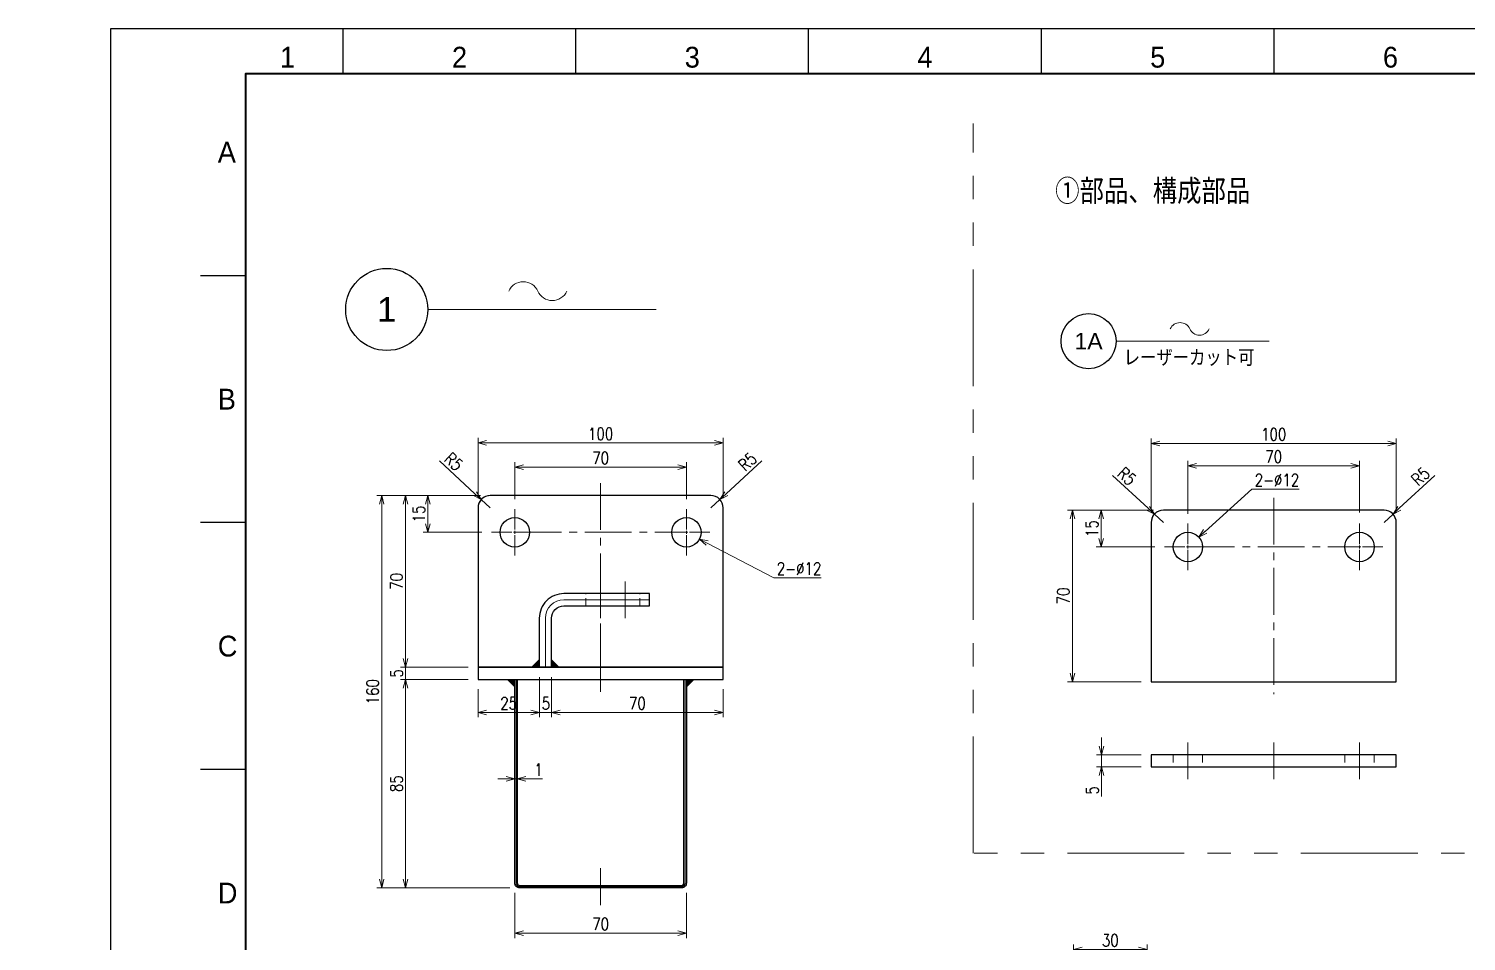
# Model space of a CAD drawing. Header units: millimetres. Extents: x 0 to 3072, y 0 to 1489.
# Drawn here: x 0 to 586, y 466 to 838 of the extents above; entities that cross this region are included whole.
import ezdxf
from ezdxf import colors
from ezdxf.entities.mleader import LeaderData, LeaderLine
from ezdxf.enums import TextEntityAlignment as Align
from ezdxf.math import Vec2, Vec3

# ---------------------------------------------------------------- set-up
doc = ezdxf.new("R2010")
doc.units = ezdxf.units.MM
for name, pattern in [('CENTER2', [28.575, 19.05, -3.175, 3.175, -3.175]), ('HIDDEN2', [4.7625, 3.175, -1.5875]), ('PHANTOM2', [31.75, 15.875, -3.175, 3.175, -3.175, 3.175, -3.175])]:
    doc.linetypes.add(name, pattern=pattern)
for name, color, linetype, lineweight in [('01_外形線', 7, 'Continuous', 25), ('03_かくれ線', 6, 'HIDDEN2', 13), ('04_中心線', 1, 'CENTER2', 9), ('05_仮想線', 2, 'PHANTOM2', 13), ('06_文字', 7, 'Continuous', 13), ('07_寸法線', 3, 'Continuous', 9), ('08_ハッチング', 5, 'Continuous', 13), ('99_図枠', 7, 'Continuous', 40)]:
    doc.layers.add(name, color=color, linetype=linetype, lineweight=lineweight)
doc.layers.add('10_補助線', color=8, linetype='Continuous', lineweight=13, plot=False)
doc.styles.add('KSS_TXT', font='txt.shx', dxfattribs={"bigfont": 'extfont2.shx'})
doc.styles.get("Standard").update_dxf_attribs({"font": 'arial.ttf'})
doc.styles.add('寸法用', font='simplex.shx', dxfattribs={"width": 0.8, "bigfont": '@extfont2.shx'})
doc.styles.add('表題用', font='MS PGothic.ttf')
doc.dimstyles.new('機械製図用', dxfattribs={"dimtxt": 3.5, "dimasz": 3.5, "dimexe": 2, "dimexo": 0, "dimgap": 1.2, "dimtad": 1, "dimdsep": 46, "dimtxsty": '寸法用', "dimblk": 'OPEN30', "dimcen": 0, "dimclrd": 256, "dimclre": 256, "dimclrt": 7, "dimazin": 2, "dimtm": 1e-09, "dimtfac": 0.75, "dimtmove": 0, "dimatfit": 3, "dimldrblk": 'OPEN30', "dimfxl": 1, "dimlwd": -1, "dimlwe": -1, "dimarcsym": 0})
doc.dimstyles.new('機械製図用$3', dxfattribs={"dimtxt": 3.5, "dimasz": 3.5, "dimexe": 2, "dimexo": 0, "dimgap": 1.2, "dimtad": 1, "dimtih": 1, "dimtoh": 1, "dimdsep": 46, "dimtxsty": '寸法用', "dimblk": 'OPEN30', "dimcen": 0, "dimsd1": 1, "dimclrd": 256, "dimclre": 256, "dimclrt": 7, "dimazin": 2, "dimtm": 1e-09, "dimtfac": 0.75, "dimtofl": 0, "dimtmove": 0, "dimatfit": 3, "dimldrblk": 'OPEN30', "dimfxl": 1, "dimlwd": -1, "dimlwe": -1, "dimarcsym": 0})

# ---------------------------------------------------------------- blocks, each defined once
blk = doc.blocks.new('_Open30')
at = {"color": 0, "linetype": 'ByBlock', "lineweight": -2}
for p, q in [((-1, 0.27), (0, 0)), ((0, 0), (-1, -0.27)), ((0, 0), (-1, 0))]:
    blk.add_line(p, q, dxfattribs=at)
blk = doc.blocks.new('*D77')
at = {"layer": '07_寸法線', "transparency": 16777216}
for p, q in [((426.21, 440.9), (426.21, 464.56)), ((456.21, 445.9), (456.21, 464.56)), ((429.71, 462.56), (452.71, 462.56))]:
    blk.add_line(p, q, dxfattribs=at)
at = {"layer": 'Defpoints', "color": 0, "transparency": 16777216}
for p in [(456.21, 462.56), (456.21, 441.9), (426.21, 436.9)]:
    blk.add_point(p, dxfattribs=at)
at = {"layer": '07_寸法線', "transparency": 16777216, "xscale": 3.5, "yscale": 3.5, "zscale": 3.5, "rotation": 180}
blk.add_blockref('_Open30', (426.21, 462.56), dxfattribs=at)
at = {"layer": '07_寸法線', "transparency": 16777216, "xscale": 3.5, "yscale": 3.5, "zscale": 3.5}
blk.add_blockref('_Open30', (456.21, 462.56), dxfattribs=at)
at = {"layer": '07_寸法線', "color": 7, "transparency": 16777216, "insert": (441.21, 466.26), "char_height": 5, "attachment_point": 5, "style": '寸法用'}
blk.add_mtext('30', dxfattribs=at)
blk = doc.blocks.new('*U74')
at = {"layer": '04_中心線', "color": 0, "linetype": 'CENTER2', "transparency": 16777216}
for p, q in [((0, 1.2), (0, 9.5)), ((-9.5, 0), (-1.2, 0)), ((1.2, 0), (9.5, 0)), ((0, -9.5), (0, -1.2))]:
    blk.add_line(p, q, dxfattribs=at)
at = {"layer": '04_中心線', "color": 0, "linetype": 'Continuous', "transparency": 16777216}
for p, q in [((-0.6, 0), (0.6, 0)), ((0, -0.6), (0, 0.6))]:
    blk.add_line(p, q, dxfattribs=at)
blk = doc.blocks.new('*U75')
at = {"layer": '04_中心線', "color": 0, "linetype": 'CENTER2', "transparency": 16777216}
for p, q in [((0, 1.2), (0, 9.5)), ((-9.5, 0), (-1.2, 0)), ((1.2, 0), (9.5, 0)), ((0, -9.5), (0, -1.2))]:
    blk.add_line(p, q, dxfattribs=at)
at = {"layer": '04_中心線', "color": 0, "linetype": 'Continuous', "transparency": 16777216}
for p, q in [((-0.6, 0), (0.6, 0)), ((0, -0.6), (0, 0.6))]:
    blk.add_line(p, q, dxfattribs=at)
blk = doc.blocks.new('*D88')
at = {"layer": '07_寸法線', "transparency": 16777216}
for p, q in [((184.29, 647.64), (141.97, 647.64)), ((143.97, 644.14), (143.97, 491.14)), ((196.29, 487.64), (141.97, 487.64))]:
    blk.add_line(p, q, dxfattribs=at)
at = {"layer": 'Defpoints', "color": 0, "transparency": 16777216}
for p in [(188.29, 647.64), (143.97, 487.64), (200.29, 487.64)]:
    blk.add_point(p, dxfattribs=at)
at = {"layer": '07_寸法線', "transparency": 16777216, "xscale": 3.5, "yscale": 3.5, "zscale": 3.5}
for p, rotation in [((143.97, 647.64), 90), ((143.97, 487.64), 270)]:
    blk.add_blockref('_Open30', p, dxfattribs=dict(at, rotation=rotation))
at = {"layer": '07_寸法線', "color": 7, "transparency": 16777216, "insert": (140.27, 567.64), "char_height": 5, "attachment_point": 5, "rotation": 90, "style": '寸法用'}
blk.add_mtext('160', dxfattribs=at)
blk = doc.blocks.new('*D89')
at = {"layer": '07_寸法線', "transparency": 16777216}
for p, q in [((179.29, 572.64), (151.71, 572.64)), ((153.71, 569.14), (153.71, 491.14)), ((196.29, 487.64), (151.71, 487.64))]:
    blk.add_line(p, q, dxfattribs=at)
at = {"layer": 'Defpoints', "color": 0, "transparency": 16777216}
for p in [(183.29, 572.64), (153.71, 487.64), (200.29, 487.64)]:
    blk.add_point(p, dxfattribs=at)
at = {"layer": '07_寸法線', "transparency": 16777216, "xscale": 3.5, "yscale": 3.5, "zscale": 3.5}
for p, rotation in [((153.71, 572.64), 90), ((153.71, 487.64), 270)]:
    blk.add_blockref('_Open30', p, dxfattribs=dict(at, rotation=rotation))
at = {"layer": '07_寸法線', "color": 7, "transparency": 16777216, "insert": (150.01, 530.14), "char_height": 5, "attachment_point": 5, "rotation": 90, "style": '寸法用'}
blk.add_mtext('85', dxfattribs=at)
blk = doc.blocks.new('*D90')
at = {"layer": '07_寸法線', "transparency": 16777216}
for p, q in [((153.71, 581.14), (153.71, 584.64)), ((179.29, 577.64), (151.71, 577.64)), ((153.71, 577.64), (153.71, 572.64)), ((179.29, 572.64), (151.71, 572.64)), ((153.71, 569.14), (153.71, 565.64))]:
    blk.add_line(p, q, dxfattribs=at)
at = {"layer": 'Defpoints', "color": 0, "transparency": 16777216}
for p in [(183.29, 577.64), (153.71, 572.64), (183.29, 572.64)]:
    blk.add_point(p, dxfattribs=at)
at = {"layer": '07_寸法線', "transparency": 16777216, "xscale": 3.5, "yscale": 3.5, "zscale": 3.5}
for p, rotation in [((153.71, 577.64), 270), ((153.71, 572.64), 90)]:
    blk.add_blockref('_Open30', p, dxfattribs=dict(at, rotation=rotation))
at = {"layer": '07_寸法線', "color": 7, "transparency": 16777216, "insert": (150.01, 575.14), "char_height": 5, "attachment_point": 5, "rotation": 90, "style": '寸法用'}
blk.add_mtext('5', dxfattribs=at)
blk = doc.blocks.new('*D91')
at = {"layer": '07_寸法線', "transparency": 16777216}
for p, q in [((184.29, 647.64), (151.71, 647.64)), ((153.71, 644.14), (153.71, 581.14)), ((179.29, 577.64), (151.71, 577.64))]:
    blk.add_line(p, q, dxfattribs=at)
at = {"layer": 'Defpoints', "color": 0, "transparency": 16777216}
for p in [(188.29, 647.64), (153.71, 577.64), (183.29, 577.64)]:
    blk.add_point(p, dxfattribs=at)
at = {"layer": '07_寸法線', "transparency": 16777216, "xscale": 3.5, "yscale": 3.5, "zscale": 3.5}
for p, rotation in [((153.71, 647.64), 90), ((153.71, 577.64), 270)]:
    blk.add_blockref('_Open30', p, dxfattribs=dict(at, rotation=rotation))
at = {"layer": '07_寸法線', "color": 7, "transparency": 16777216, "insert": (150.01, 612.64), "char_height": 5, "attachment_point": 5, "rotation": 90, "style": '寸法用'}
blk.add_mtext('70', dxfattribs=at)
blk = doc.blocks.new('*D92')
at = {"layer": '07_寸法線', "transparency": 16777216}
for p, q in [((184.29, 647.64), (160.84, 647.64)), ((162.84, 644.14), (162.84, 636.14)), ((184.79, 632.64), (160.84, 632.64))]:
    blk.add_line(p, q, dxfattribs=at)
at = {"layer": 'Defpoints', "color": 0, "transparency": 16777216}
for p in [(188.29, 647.64), (162.84, 632.64), (188.79, 632.64)]:
    blk.add_point(p, dxfattribs=at)
at = {"layer": '07_寸法線', "transparency": 16777216, "xscale": 3.5, "yscale": 3.5, "zscale": 3.5}
for p, rotation in [((162.84, 647.64), 90), ((162.84, 632.64), 270)]:
    blk.add_blockref('_Open30', p, dxfattribs=dict(at, rotation=rotation))
at = {"layer": '07_寸法線', "color": 7, "transparency": 16777216, "insert": (159.14, 640.14), "char_height": 5, "attachment_point": 5, "rotation": 90, "style": '寸法用'}
blk.add_mtext('15', dxfattribs=at)
blk = doc.blocks.new('*D96')
at = {"layer": '07_寸法線', "transparency": 16777216}
for p, q in [((198.29, 536.14), (198.29, 534.14)), ((199.29, 536.14), (199.29, 534.14)), ((194.79, 532.14), (191.29, 532.14)), ((198.29, 532.14), (199.29, 532.14)), ((202.79, 532.14), (209.64, 532.14))]:
    blk.add_line(p, q, dxfattribs=at)
at = {"layer": 'Defpoints', "color": 0, "transparency": 16777216}
for p in [(198.29, 532.14), (199.29, 532.14), (199.29, 532.14)]:
    blk.add_point(p, dxfattribs=at)
at = {"layer": '07_寸法線', "transparency": 16777216, "xscale": 3.5, "yscale": 3.5, "zscale": 3.5}
blk.add_blockref('_Open30', (198.29, 532.14), dxfattribs=at)
at = {"layer": '07_寸法線', "transparency": 16777216, "xscale": 3.5, "yscale": 3.5, "zscale": 3.5, "rotation": 180}
blk.add_blockref('_Open30', (199.29, 532.14), dxfattribs=at)
at = {"layer": '07_寸法線', "color": 7, "transparency": 16777216, "insert": (207.96, 535.84), "char_height": 5, "attachment_point": 5, "style": '寸法用'}
blk.add_mtext('1', dxfattribs=at)
blk = doc.blocks.new('*D81')
at = {"layer": '07_寸法線', "transparency": 16777216}
for p, q in [((198.29, 485.64), (198.29, 467.19)), ((268.29, 485.64), (268.29, 467.19)), ((201.79, 469.19), (264.79, 469.19))]:
    blk.add_line(p, q, dxfattribs=at)
at = {"layer": 'Defpoints', "color": 0, "transparency": 16777216}
for p in [(198.29, 489.64), (268.29, 489.64), (268.29, 469.19)]:
    blk.add_point(p, dxfattribs=at)
at = {"layer": '07_寸法線', "transparency": 16777216, "xscale": 3.5, "yscale": 3.5, "zscale": 3.5, "rotation": 180}
blk.add_blockref('_Open30', (198.29, 469.19), dxfattribs=at)
at = {"layer": '07_寸法線', "transparency": 16777216, "xscale": 3.5, "yscale": 3.5, "zscale": 3.5}
blk.add_blockref('_Open30', (268.29, 469.19), dxfattribs=at)
at = {"layer": '07_寸法線', "color": 7, "transparency": 16777216, "insert": (233.29, 472.89), "char_height": 5, "attachment_point": 5, "style": '寸法用'}
blk.add_mtext('70', dxfattribs=at)
blk = doc.blocks.new('*D83')
at = {"layer": '07_寸法線', "transparency": 16777216}
for p, q in [((198.29, 646.14), (198.29, 661.24)), ((201.79, 659.24), (264.79, 659.24)), ((268.29, 646.14), (268.29, 661.24))]:
    blk.add_line(p, q, dxfattribs=at)
at = {"layer": 'Defpoints', "color": 0, "transparency": 16777216}
for p in [(268.29, 659.24), (198.29, 642.14), (268.29, 642.14)]:
    blk.add_point(p, dxfattribs=at)
at = {"layer": '07_寸法線', "transparency": 16777216, "xscale": 3.5, "yscale": 3.5, "zscale": 3.5, "rotation": 180}
blk.add_blockref('_Open30', (198.29, 659.24), dxfattribs=at)
at = {"layer": '07_寸法線', "transparency": 16777216, "xscale": 3.5, "yscale": 3.5, "zscale": 3.5}
blk.add_blockref('_Open30', (268.29, 659.24), dxfattribs=at)
at = {"layer": '07_寸法線', "color": 7, "transparency": 16777216, "insert": (233.29, 662.94), "char_height": 5, "attachment_point": 5, "style": '寸法用'}
blk.add_mtext('70', dxfattribs=at)
blk = doc.blocks.new('*D84')
at = {"layer": '07_寸法線', "transparency": 16777216}
for p, q in [((183.29, 646.64), (183.29, 671.11)), ((186.79, 669.11), (279.79, 669.11)), ((283.29, 646.64), (283.29, 671.11))]:
    blk.add_line(p, q, dxfattribs=at)
at = {"layer": 'Defpoints', "color": 0, "transparency": 16777216}
for p in [(283.29, 669.11), (183.29, 642.64), (283.29, 642.64)]:
    blk.add_point(p, dxfattribs=at)
at = {"layer": '07_寸法線', "transparency": 16777216, "xscale": 3.5, "yscale": 3.5, "zscale": 3.5, "rotation": 180}
blk.add_blockref('_Open30', (183.29, 669.11), dxfattribs=at)
at = {"layer": '07_寸法線', "transparency": 16777216, "xscale": 3.5, "yscale": 3.5, "zscale": 3.5}
blk.add_blockref('_Open30', (283.29, 669.11), dxfattribs=at)
at = {"layer": '07_寸法線', "color": 7, "transparency": 16777216, "insert": (233.29, 672.81), "char_height": 5, "attachment_point": 5, "style": '寸法用'}
blk.add_mtext('100', dxfattribs=at)
blk = doc.blocks.new('*D97')
at = {"layer": '07_寸法線', "transparency": 16777216}
for p, q in [((304.01, 614.15), (276.72, 628.27)), ((323.31, 614.15), (304.01, 614.15))]:
    blk.add_line(p, q, dxfattribs=at)
at = {"layer": 'Defpoints', "color": 0, "transparency": 16777216}
for p in [(262.96, 635.4), (273.61, 629.88)]:
    blk.add_point(p, dxfattribs=at)
at = {"layer": '07_寸法線', "transparency": 16777216, "xscale": 3.5, "yscale": 3.5, "zscale": 3.5, "rotation": 152.6348447186877}
blk.add_blockref('_Open30', (273.61, 629.88), dxfattribs=at)
at = {"layer": '07_寸法線', "color": 7, "transparency": 16777216, "insert": (314.26, 617.85), "char_height": 5, "attachment_point": 5, "style": '寸法用'}
blk.add_mtext('2-∅12', dxfattribs=at)
blk = doc.blocks.new('*D102')
at = {"layer": '07_寸法線', "transparency": 16777216}
for p, q in [((299.05, 661.79), (284.53, 648.4)), ((278.29, 642.64), (281.96, 646.03))]:
    blk.add_line(p, q, dxfattribs=at)
at = {"layer": 'Defpoints', "color": 0, "transparency": 16777216}
for p in [(281.96, 646.03), (278.29, 642.64)]:
    blk.add_point(p, dxfattribs=at)
at = {"layer": '07_寸法線', "transparency": 16777216, "xscale": 3.5, "yscale": 3.5, "zscale": 3.5, "rotation": 222.6813392306568}
blk.add_blockref('_Open30', (281.96, 646.03), dxfattribs=at)
at = {"layer": '07_寸法線', "color": 7, "transparency": 16777216, "insert": (293.21, 661.43), "char_height": 5, "attachment_point": 5, "rotation": 42.68134, "style": '寸法用'}
blk.add_mtext('R5', dxfattribs=at)
blk = doc.blocks.new('*D103')
at = {"layer": '07_寸法線', "transparency": 16777216}
for p, q in [((167.52, 661.79), (182.04, 648.4)), ((188.29, 642.64), (184.61, 646.03))]:
    blk.add_line(p, q, dxfattribs=at)
blk.add_arc((188.29, 642.64), 5, 90, 160.23697, dxfattribs=at)
at = {"layer": 'Defpoints', "color": 0, "transparency": 16777216}
for p in [(184.61, 646.03), (188.29, 642.64)]:
    blk.add_point(p, dxfattribs=at)
at = {"layer": '07_寸法線', "transparency": 16777216, "xscale": 3.5, "yscale": 3.5, "zscale": 3.5, "rotation": 317.3186607693402}
blk.add_blockref('_Open30', (184.61, 646.03), dxfattribs=at)
at = {"layer": '07_寸法線', "color": 7, "transparency": 16777216, "insert": (173.36, 661.43), "char_height": 5, "attachment_point": 5, "rotation": 317.31866, "style": '寸法用'}
blk.add_mtext('R5', dxfattribs=at)
blk = doc.blocks.new('*D108')
at = {"layer": '07_寸法線', "transparency": 16777216}
for p, q in [((208.29, 573.64), (208.29, 557.2)), ((183.29, 568.64), (183.29, 557.2)), ((186.79, 559.2), (204.79, 559.2))]:
    blk.add_line(p, q, dxfattribs=at)
at = {"layer": 'Defpoints', "color": 0, "transparency": 16777216}
for p in [(208.29, 577.64), (183.29, 572.64), (208.29, 559.2)]:
    blk.add_point(p, dxfattribs=at)
at = {"layer": '07_寸法線', "transparency": 16777216, "xscale": 3.5, "yscale": 3.5, "zscale": 3.5, "rotation": 180}
blk.add_blockref('_Open30', (183.29, 559.2), dxfattribs=at)
at = {"layer": '07_寸法線', "transparency": 16777216, "xscale": 3.5, "yscale": 3.5, "zscale": 3.5}
blk.add_blockref('_Open30', (208.29, 559.2), dxfattribs=at)
at = {"layer": '07_寸法線', "color": 7, "transparency": 16777216, "insert": (195.79, 562.9), "char_height": 5, "attachment_point": 5, "style": '寸法用'}
blk.add_mtext('25', dxfattribs=at)
blk = doc.blocks.new('*D104')
at = {"layer": '07_寸法線', "transparency": 16777216}
for p, q in [((208.29, 573.64), (208.29, 557.2)), ((213.29, 573.64), (213.29, 557.2)), ((204.79, 559.2), (201.29, 559.2)), ((208.29, 559.2), (213.29, 559.2)), ((216.79, 559.2), (220.29, 559.2))]:
    blk.add_line(p, q, dxfattribs=at)
at = {"layer": 'Defpoints', "color": 0, "transparency": 16777216}
for p in [(208.29, 577.64), (213.29, 577.64), (213.29, 559.2)]:
    blk.add_point(p, dxfattribs=at)
at = {"layer": '07_寸法線', "transparency": 16777216, "xscale": 3.5, "yscale": 3.5, "zscale": 3.5}
blk.add_blockref('_Open30', (208.29, 559.2), dxfattribs=at)
at = {"layer": '07_寸法線', "transparency": 16777216, "xscale": 3.5, "yscale": 3.5, "zscale": 3.5, "rotation": 180}
blk.add_blockref('_Open30', (213.29, 559.2), dxfattribs=at)
at = {"layer": '07_寸法線', "color": 7, "transparency": 16777216, "insert": (210.98, 562.9), "char_height": 5, "attachment_point": 5, "style": '寸法用'}
blk.add_mtext('5', dxfattribs=at)
blk = doc.blocks.new('*D105')
at = {"layer": '07_寸法線', "transparency": 16777216}
for p, q in [((213.29, 573.64), (213.29, 557.2)), ((283.29, 568.64), (283.29, 557.2)), ((216.79, 559.2), (279.79, 559.2))]:
    blk.add_line(p, q, dxfattribs=at)
at = {"layer": 'Defpoints', "color": 0, "transparency": 16777216}
for p in [(213.29, 577.64), (283.29, 572.64), (283.29, 559.2)]:
    blk.add_point(p, dxfattribs=at)
at = {"layer": '07_寸法線', "transparency": 16777216, "xscale": 3.5, "yscale": 3.5, "zscale": 3.5, "rotation": 180}
blk.add_blockref('_Open30', (213.29, 559.2), dxfattribs=at)
at = {"layer": '07_寸法線', "transparency": 16777216, "xscale": 3.5, "yscale": 3.5, "zscale": 3.5}
blk.add_blockref('_Open30', (283.29, 559.2), dxfattribs=at)
at = {"layer": '07_寸法線', "color": 7, "transparency": 16777216, "insert": (248.29, 562.9), "char_height": 5, "attachment_point": 5, "style": '寸法用'}
blk.add_mtext('70', dxfattribs=at)
blk = doc.blocks.new('*U128')
at = {"layer": '04_中心線', "color": 0, "linetype": 'CENTER2', "transparency": 16777216}
for p, q in [((0, 1.2), (0, 9.5)), ((-9.5, 0), (-1.2, 0)), ((1.2, 0), (9.5, 0)), ((0, -9.5), (0, -1.2))]:
    blk.add_line(p, q, dxfattribs=at)
at = {"layer": '04_中心線', "color": 0, "linetype": 'Continuous', "transparency": 16777216}
for p, q in [((-0.6, 0), (0.6, 0)), ((0, -0.6), (0, 0.6))]:
    blk.add_line(p, q, dxfattribs=at)
blk = doc.blocks.new('*U129')
at = {"layer": '04_中心線', "color": 0, "linetype": 'CENTER2', "transparency": 16777216}
for p, q in [((0, 1.2), (0, 9.5)), ((-9.5, 0), (-1.2, 0)), ((1.2, 0), (9.5, 0)), ((0, -9.5), (0, -1.2))]:
    blk.add_line(p, q, dxfattribs=at)
at = {"layer": '04_中心線', "color": 0, "linetype": 'Continuous', "transparency": 16777216}
for p, q in [((-0.6, 0), (0.6, 0)), ((0, -0.6), (0, 0.6))]:
    blk.add_line(p, q, dxfattribs=at)
blk = doc.blocks.new('*D130')
at = {"layer": '07_寸法線', "transparency": 16777216}
for p, q in [((437.57, 545.44), (437.57, 548.94)), ((453.86, 541.94), (435.57, 541.94)), ((437.57, 541.94), (437.57, 536.94)), ((453.86, 536.94), (435.57, 536.94)), ((437.57, 533.44), (437.57, 524.87))]:
    blk.add_line(p, q, dxfattribs=at)
at = {"layer": 'Defpoints', "color": 0, "transparency": 16777216}
for p in [(457.86, 541.94), (437.57, 536.94), (457.86, 536.94)]:
    blk.add_point(p, dxfattribs=at)
at = {"layer": '07_寸法線', "transparency": 16777216, "xscale": 3.5, "yscale": 3.5, "zscale": 3.5}
for p, rotation in [((437.57, 541.94), 270), ((437.57, 536.94), 90)]:
    blk.add_blockref('_Open30', p, dxfattribs=dict(at, rotation=rotation))
at = {"layer": '07_寸法線', "color": 7, "transparency": 16777216, "insert": (433.87, 527.41), "char_height": 5, "attachment_point": 5, "rotation": 90, "style": '寸法用'}
blk.add_mtext('5', dxfattribs=at)
blk = doc.blocks.new('*D131')
at = {"layer": '07_寸法線', "transparency": 16777216}
for p, q in [((457.86, 640.68), (457.86, 670.89)), ((461.36, 668.89), (554.36, 668.89)), ((557.86, 640.68), (557.86, 670.89))]:
    blk.add_line(p, q, dxfattribs=at)
at = {"layer": 'Defpoints', "color": 0, "transparency": 16777216}
for p in [(557.86, 668.89), (457.86, 636.68), (557.86, 636.68)]:
    blk.add_point(p, dxfattribs=at)
at = {"layer": '07_寸法線', "transparency": 16777216, "xscale": 3.5, "yscale": 3.5, "zscale": 3.5, "rotation": 180}
blk.add_blockref('_Open30', (457.86, 668.89), dxfattribs=at)
at = {"layer": '07_寸法線', "transparency": 16777216, "xscale": 3.5, "yscale": 3.5, "zscale": 3.5}
blk.add_blockref('_Open30', (557.86, 668.89), dxfattribs=at)
at = {"layer": '07_寸法線', "color": 7, "transparency": 16777216, "insert": (507.86, 672.59), "char_height": 5, "attachment_point": 5, "style": '寸法用'}
blk.add_mtext('100', dxfattribs=at)
blk = doc.blocks.new('*D132')
at = {"layer": '07_寸法線', "transparency": 16777216}
for p, q in [((458.86, 641.68), (423.75, 641.68)), ((425.75, 638.18), (425.75, 575.18)), ((453.86, 571.68), (423.75, 571.68))]:
    blk.add_line(p, q, dxfattribs=at)
at = {"layer": 'Defpoints', "color": 0, "transparency": 16777216}
for p in [(462.86, 641.68), (425.75, 571.68), (457.86, 571.68)]:
    blk.add_point(p, dxfattribs=at)
at = {"layer": '07_寸法線', "transparency": 16777216, "xscale": 3.5, "yscale": 3.5, "zscale": 3.5}
for p, rotation in [((425.75, 641.68), 90), ((425.75, 571.68), 270)]:
    blk.add_blockref('_Open30', p, dxfattribs=dict(at, rotation=rotation))
at = {"layer": '07_寸法線', "color": 7, "transparency": 16777216, "insert": (422.05, 606.68), "char_height": 5, "attachment_point": 5, "rotation": 90, "style": '寸法用'}
blk.add_mtext('70', dxfattribs=at)
blk = doc.blocks.new('*D133')
at = {"layer": '07_寸法線', "transparency": 16777216}
for p, q in [((472.86, 640.18), (472.86, 661.77)), ((476.36, 659.77), (539.36, 659.77)), ((542.86, 640.68), (542.86, 661.77))]:
    blk.add_line(p, q, dxfattribs=at)
at = {"layer": 'Defpoints', "color": 0, "transparency": 16777216}
for p in [(542.86, 659.77), (472.86, 636.18), (542.86, 636.68)]:
    blk.add_point(p, dxfattribs=at)
at = {"layer": '07_寸法線', "transparency": 16777216, "xscale": 3.5, "yscale": 3.5, "zscale": 3.5, "rotation": 180}
blk.add_blockref('_Open30', (472.86, 659.77), dxfattribs=at)
at = {"layer": '07_寸法線', "transparency": 16777216, "xscale": 3.5, "yscale": 3.5, "zscale": 3.5}
blk.add_blockref('_Open30', (542.86, 659.77), dxfattribs=at)
at = {"layer": '07_寸法線', "color": 7, "transparency": 16777216, "insert": (507.86, 663.47), "char_height": 5, "attachment_point": 5, "style": '寸法用'}
blk.add_mtext('70', dxfattribs=at)
blk = doc.blocks.new('*D134')
at = {"layer": '07_寸法線', "transparency": 16777216}
for p, q in [((498.96, 650.25), (479.91, 633.04)), ((518.25, 650.25), (498.96, 650.25))]:
    blk.add_line(p, q, dxfattribs=at)
at = {"layer": 'Defpoints', "color": 0, "transparency": 16777216}
for p in [(477.31, 630.7), (468.41, 622.65)]:
    blk.add_point(p, dxfattribs=at)
at = {"layer": '07_寸法線', "transparency": 16777216, "xscale": 3.5, "yscale": 3.5, "zscale": 3.5, "rotation": 222.0933231907423}
blk.add_blockref('_Open30', (477.31, 630.7), dxfattribs=at)
at = {"layer": '07_寸法線', "color": 7, "transparency": 16777216, "insert": (509.2, 653.95), "char_height": 5, "attachment_point": 5, "style": '寸法用'}
blk.add_mtext('2-∅12', dxfattribs=at)
blk = doc.blocks.new('*D135')
at = {"layer": '07_寸法線', "transparency": 16777216}
for p, q in [((573.62, 655.82), (559.11, 642.44)), ((552.86, 636.68), (556.54, 640.06))]:
    blk.add_line(p, q, dxfattribs=at)
at = {"layer": 'Defpoints', "color": 0, "transparency": 16777216}
for p in [(556.54, 640.06), (552.86, 636.68)]:
    blk.add_point(p, dxfattribs=at)
at = {"layer": '07_寸法線', "transparency": 16777216, "xscale": 3.5, "yscale": 3.5, "zscale": 3.5, "rotation": 222.6813392306604}
blk.add_blockref('_Open30', (556.54, 640.06), dxfattribs=at)
at = {"layer": '07_寸法線', "color": 7, "transparency": 16777216, "insert": (567.78, 655.47), "char_height": 5, "attachment_point": 5, "rotation": 42.68134, "style": '寸法用'}
blk.add_mtext('R5', dxfattribs=at)
blk = doc.blocks.new('*D136')
at = {"layer": '07_寸法線', "transparency": 16777216}
for p, q in [((442.1, 655.82), (456.61, 642.44)), ((462.86, 636.68), (459.19, 640.06))]:
    blk.add_line(p, q, dxfattribs=at)
blk.add_arc((462.86, 636.68), 5, 90, 160.23697, dxfattribs=at)
at = {"layer": 'Defpoints', "color": 0, "transparency": 16777216}
for p in [(459.19, 640.06), (462.86, 636.68)]:
    blk.add_point(p, dxfattribs=at)
at = {"layer": '07_寸法線', "transparency": 16777216, "xscale": 3.5, "yscale": 3.5, "zscale": 3.5, "rotation": 317.3186607693457}
blk.add_blockref('_Open30', (459.19, 640.06), dxfattribs=at)
at = {"layer": '07_寸法線', "color": 7, "transparency": 16777216, "insert": (447.94, 655.47), "char_height": 5, "attachment_point": 5, "rotation": 317.31866, "style": '寸法用'}
blk.add_mtext('R5', dxfattribs=at)
blk = doc.blocks.new('*D137')
at = {"layer": '07_寸法線', "transparency": 16777216}
for p, q in [((458.86, 641.68), (435.42, 641.68)), ((437.42, 638.18), (437.42, 630.18)), ((459.36, 626.68), (435.42, 626.68))]:
    blk.add_line(p, q, dxfattribs=at)
at = {"layer": 'Defpoints', "color": 0, "transparency": 16777216}
for p in [(462.86, 641.68), (437.42, 626.68), (463.36, 626.68)]:
    blk.add_point(p, dxfattribs=at)
at = {"layer": '07_寸法線', "transparency": 16777216, "xscale": 3.5, "yscale": 3.5, "zscale": 3.5}
for p, rotation in [((437.42, 641.68), 90), ((437.42, 626.68), 270)]:
    blk.add_blockref('_Open30', p, dxfattribs=dict(at, rotation=rotation))
at = {"layer": '07_寸法線', "color": 7, "transparency": 16777216, "insert": (433.72, 634.18), "char_height": 5, "attachment_point": 5, "rotation": 90, "style": '寸法用'}
blk.add_mtext('15', dxfattribs=at)
blk = doc.blocks.new('AM_BALLOON1')
at = {"transparency": 16777216}
blk.add_circle((0, 0), 5, dxfattribs=at)
blk.add_attdef('B_NUMBER', text='', height=3, dxfattribs=at).set_placement((0, 0), align=Align.MIDDLE_CENTER)
blk = doc.blocks.new('_OPEN')
at = {"color": 0, "linetype": 'ByBlock'}
for p, q in [((-1, 0.17), (0, 0)), ((0, 0), (-1, -0.17)), ((0, 0), (-1, 0))]:
    blk.add_line(p, q, dxfattribs=at)
blk = doc.blocks.new('p1ba05')
for centre, start, end in [((-2.95, 0.29), 24.2276, 155.5758), ((0, 1.62), 204.2276, 335.5758)]:
    blk.add_arc(centre, 1.62, start, end)

msp = doc.modelspace()

# ---------------------------------------------------------------- hatches: boundary and pattern name
at = {"layer": '01_外形線'}
h = msp.add_hatch(color=3, dxfattribs=at)
h.dxf.hatch_style = 1
h.paths.add_polyline_path([(205.286, 577.641), (208.286, 577.641), (208.286, 580.641)])
h = msp.add_hatch(color=3, dxfattribs=at)
h.dxf.hatch_style = 1
h.paths.add_polyline_path([(213.286, 580.641), (213.286, 577.641), (216.286, 577.641)])
h = msp.add_hatch(color=3, dxfattribs=at)
h.dxf.hatch_style = 1
h.paths.add_polyline_path([(198.286, 569.641), (198.286, 572.641), (195.286, 572.641)])
h = msp.add_hatch(color=3, dxfattribs=at)
h.dxf.hatch_style = 1
h.paths.add_polyline_path([(271.286, 572.641), (268.286, 572.641), (268.286, 569.641)])

# ---------------------------------------------------------------- linework, layer by layer
for points in [[(183.286, 577.641), (283.286, 577.641), (283.286, 642.641, 0.4142136), (278.286, 647.641), (188.286, 647.641, 0.4142136), (183.286, 642.641)], [(457.861, 571.675), (557.861, 571.675), (557.861, 636.675, 0.4142136), (552.861, 641.675), (462.861, 641.675, 0.4142136), (457.861, 636.675)], [(253.286, 607.641), (218.286, 607.641, 0.4142136), (208.286, 597.641), (208.286, 577.641), (213.286, 577.641), (213.286, 597.641, -0.4142136), (218.286, 602.641), (253.286, 602.641)], [(268.286, 572.641), (268.286, 489.641, -0.4142136), (266.286, 487.641), (200.286, 487.641, -0.4142136), (198.286, 489.641), (198.286, 572.641), (199.286, 572.641), (199.286, 489.641, 0.4142136), (200.286, 488.641), (266.286, 488.641, 0.4142136), (267.286, 489.641), (267.286, 572.641)]]:
    msp.add_lwpolyline(points, format="xyb", close=True, dxfattribs=at)
for points in [[(183.286, 572.641), (283.286, 572.641), (283.286, 577.641), (183.286, 577.641)], [(457.861, 536.94), (557.861, 536.94), (557.861, 541.94), (457.861, 541.94)]]:
    msp.add_lwpolyline(points, close=True, dxfattribs=at)
for centre in [(198.286, 632.641), (268.286, 632.641), (472.861, 626.675), (542.861, 626.675)]:
    msp.add_circle(centre, 6, dxfattribs=at)
at = {"layer": '03_かくれ線'}
for p, q in [((227.286, 602.641), (227.286, 607.641)), ((249.286, 602.641), (249.286, 607.641)), ((466.861, 541.94), (466.861, 536.94)), ((478.861, 541.94), (478.861, 536.94)), ((536.861, 541.94), (536.861, 536.94)), ((548.861, 541.94), (548.861, 536.94))]:
    msp.add_line(p, q, dxfattribs=at)
at = {"layer": '04_中心線'}
for p, q in [((233.286, 652.641), (233.286, 572.641)), ((507.861, 646.675), (507.861, 566.675)), ((198.286, 632.641), (268.286, 632.641)), ((472.861, 626.675), (542.861, 626.675)), ((233.286, 597.641), (233.286, 612.641)), ((243.286, 597.641), (243.286, 612.641)), ((233.286, 582.641), (233.286, 567.641)), ((472.861, 546.94), (472.861, 531.94)), ((507.861, 546.94), (507.861, 531.94)), ((542.861, 546.94), (542.861, 531.94)), ((233.286, 495.641), (233.286, 480.641))]:
    msp.add_line(p, q, dxfattribs=at)
at = {"layer": '05_仮想線', "ltscale": 3}
for p, q in [((385.206, 501.762), (385.206, 799.319)), ((1138.107, 501.762), (385.206, 501.762))]:
    msp.add_line(p, q, dxfattribs=at)
at = {"layer": '07_寸法線'}
for p, q in [((162.805, 723.513), (255.916, 723.513)), ((443.57, 710.586), (505.955, 710.586))]:
    msp.add_line(p, q, dxfattribs=at)
at = {"layer": '08_ハッチング'}
for points in [[(208.286, 577.641), (205.286, 577.641), (208.286, 580.641), (208.286, 577.641)], [(213.286, 577.641), (216.286, 577.641), (213.286, 580.641), (213.286, 577.641)], [(198.286, 572.641), (198.286, 569.641), (195.286, 572.641), (198.286, 572.641)], [(268.286, 572.641), (268.286, 569.641), (271.286, 572.641), (268.286, 572.641)]]:
    msp.add_lwpolyline(points, dxfattribs=at)
at = {"layer": '10_補助線'}
for p, q in [((218.286, 605.141), (253.286, 605.141)), ((210.786, 577.641), (210.786, 597.641)), ((198.786, 489.641), (198.786, 572.641)), ((267.786, 489.641), (267.786, 572.641)), ((200.286, 488.141), (266.286, 488.141))]:
    msp.add_line(p, q, dxfattribs=at)
for centre, radius, start, end in [((218.286, 597.641), 7.5, 90, 180), ((200.286, 489.641), 1.5, 180, 270), ((266.286, 489.641), 1.5, 270, 0)]:
    msp.add_arc(centre, radius, start, end, dxfattribs=at)
at = {"layer": '99_図枠', "lineweight": 25}
for p, q in [((128.267, 819.621), (128.267, 838.007)), ((223.208, 819.621), (223.208, 838.007)), ((318.149, 819.621), (318.149, 838.007)), ((413.09, 819.621), (413.09, 838.007)), ((508.031, 819.621), (508.031, 838.007)), ((88.426, 737.302), (70.041, 737.302)), ((88.426, 636.596), (70.041, 636.596)), ((88.426, 535.891), (70.041, 535.891))]:
    msp.add_line(p, q, dxfattribs=at)
at = {"layer": '99_図枠'}
msp.add_lwpolyline([(88.426, 50.751), (1154.232, 50.751), (1154.232, 819.621), (88.426, 819.621)], close=True, dxfattribs=at)
at = {"layer": 'Defpoints'}
msp.add_lwpolyline([(33.326, 32.447), (1172.618, 32.447), (1172.618, 838.007), (33.326, 838.007)], close=True, dxfattribs=at)

# ---------------------------------------------------------------- block references
at = {"layer": '04_中心線', "linetype": 'CENTER2'}
for name, p in [('*U74', (198.286, 632.641)), ('*U75', (268.286, 632.641)), ('*U128', (472.861, 626.675)), ('*U129', (542.861, 626.675))]:
    msp.add_blockref(name, p, dxfattribs=at)
at = {"layer": '07_寸法線'}
for p, xscale, yscale, zscale in [((213.578, 727.178), 4.019756363636361, 4.019756363636361, 4.019756363636361), ((477.588, 713.041), 2.693236763636362, 2.693236763636362, 2.693236763636362)]:
    msp.add_blockref('p1ba05', p, dxfattribs=dict(at, xscale=xscale, yscale=yscale, zscale=zscale))

# ---------------------------------------------------------------- texts
at = {"layer": '06_文字', "color": 3, "style": 'KSS_TXT', "width": 0.9}
for s, height, p in [('①部品、構成部品', 10.05, (418.714, 766.596)), ('レーザーカット可', 6.7335, (446.671, 700.444))]:
    msp.add_text(s, height=height, dxfattribs=at).set_placement(p)
at = {"layer": '99_図枠', "lineweight": 13, "style": '表題用'}
for s, p in [('1', (105.574, 819.621)), ('2', (175.737, 819.621)), ('3', (270.678, 819.621)), ('4', (365.619, 819.621)), ('5', (460.56, 819.621)), ('6', (555.501, 819.621))]:
    msp.add_text(s, height=8.486, dxfattribs=at).set_placement(p, align=Align.BOTTOM_CENTER)
for s, p in [('A', (77.112, 787.654)), ('B', (77.112, 686.949)), ('C', (77.112, 586.244)), ('D', (77.112, 485.539))]:
    msp.add_text(s, height=8.486, dxfattribs=at).set_placement(p, align=Align.MIDDLE_LEFT)

# ---------------------------------------------------------------- dimensions: what is measured, and where the dimension line sits
at = {"layer": '07_寸法線'}
for base, p1, p2, picture, middle in [((283.286, 669.111), (183.286, 642.641), (283.286, 642.641), '*D84', (233.286, 672.811)), ((557.861, 668.893), (457.861, 636.675), (557.861, 636.675), '*D131', (507.861, 672.593)), ((268.286, 659.241), (198.286, 642.141), (268.286, 642.141), '*D83', (233.286, 662.941)), ((542.861, 659.773), (472.861, 636.175), (542.861, 636.675), '*D133', (507.861, 663.473)), ((208.286, 559.204), (183.286, 572.641), (208.286, 577.641), '*D108', (195.786, 562.904)), ((283.286, 559.204), (213.286, 577.641), (283.286, 572.641), '*D105', (248.286, 562.904)), ((199.286, 532.141), (198.286, 532.141), (199.286, 532.141), '*D96', (207.962, 535.841)), ((268.286, 469.191), (198.286, 489.641), (268.286, 489.641), '*D81', (233.286, 472.891)), ((456.213, 462.561), (426.213, 436.896), (456.213, 441.896), '*D77', (441.213, 466.261))]:
    dim = msp.add_linear_dim(base=base, p1=p1, p2=p2, dimstyle='機械製図用', override={"dimtxt": 5, "dimexo": 4}, dxfattribs=at)
    dim.commit()
    dim.dimension.update_dxf_attribs({"geometry": picture, "text_midpoint": middle})
for center, mpoint, picture, middle in [((188.286, 642.641), (184.61, 646.031), '*D103', (170.856, 658.715)), ((278.286, 642.641), (281.962, 646.031), '*D102', (295.716, 658.715)), ((462.861, 636.675), (459.185, 640.065), '*D136', (445.431, 652.749)), ((552.861, 636.675), (556.537, 640.065), '*D135', (570.291, 652.749))]:
    dim = msp.add_radius_dim(center=center, mpoint=mpoint, dimstyle='機械製図用', override={"dimtxt": 5}, dxfattribs=at)
    dim.commit()
    dim.dimension.update_dxf_attribs({"geometry": picture, "text_midpoint": middle, "dimtype": 164})
for p1, p2, picture, middle in [((468.409, 622.653), (477.313, 630.697), '*D134', (509.204, 650.249)), ((262.957, 635.399), (273.615, 629.883), '*D97', (314.263, 614.149))]:
    dim = msp.add_diameter_dim_2p(p1=p1, p2=p2, text='2-<>', dimstyle='機械製図用$3', override={"dimtxt": 5}, dxfattribs=at)
    dim.commit()
    dim.dimension.update_dxf_attribs({"geometry": picture, "text_midpoint": middle, "dimtype": 163})
for base, p1, p2, picture, middle in [((143.967, 487.641), (188.286, 647.641), (200.286, 487.641), '*D88', (140.267, 567.641)), ((153.706, 577.641), (188.286, 647.641), (183.286, 577.641), '*D91', (150.006, 612.641)), ((162.84, 632.641), (188.286, 647.641), (188.786, 632.641), '*D92', (159.14, 640.141)), ((425.748, 571.675), (462.861, 641.675), (457.861, 571.675), '*D132', (422.048, 606.675)), ((437.415, 626.675), (462.861, 641.675), (463.361, 626.675), '*D137', (433.715, 634.175)), ((153.706, 487.641), (183.286, 572.641), (200.286, 487.641), '*D89', (150.006, 530.141)), ((437.571, 536.94), (457.861, 541.94), (457.861, 536.94), '*D130', (433.871, 527.407))]:
    dim = msp.add_linear_dim(base=base, p1=p1, p2=p2, angle=90, dimstyle='機械製図用', override={"dimtxt": 5, "dimexo": 4}, dxfattribs=at)
    dim.commit()
    dim.dimension.update_dxf_attribs({"geometry": picture, "text_midpoint": middle})
dim = msp.add_linear_dim(base=(153.706, 572.641), p1=(183.286, 577.641), p2=(183.286, 572.641), angle=90, dimstyle='機械製図用', override={"dimtxt": 5, "dimexo": 4, "dimtmove": 2}, dxfattribs=at)
dim.commit()
dim.dimension.update_dxf_attribs({"geometry": '*D90', "text_midpoint": (150.006, 575.136), "dimtype": 160})
dim = msp.add_linear_dim(base=(213.286, 559.204), p1=(208.286, 577.641), p2=(213.286, 577.641), dimstyle='機械製図用', override={"dimtxt": 5, "dimexo": 4, "dimtmove": 2}, dxfattribs=at)
dim.commit()
dim.dimension.update_dxf_attribs({"geometry": '*D104', "text_midpoint": (210.985, 562.904), "dimtype": 160})

# ---------------------------------------------------------------- leaders
ml = msp.add_multileader_block('Standard', dxfattribs=at)
ml.set_content('AM_BALLOON1', color=256, scale=2.244364)
ml.set_attribute('B_NUMBER', '1C', width=0)
ml.set_leader_properties(color=256, linetype='ByLayer', lineweight=-1)
ml.set_arrow_properties(name='OPEN')
ml.build(insert=Vec2(0, 0))
ml.multileader.update_dxf_attribs({"leader_type": 0, "has_dogleg": 0, "text_right_attachment_type": 6, "dogleg_length": 0, "arrow_head_size": 1.122, "scale": 2.5, "block_connection_type": 1})
ctx = ml.context
ctx.base_point, ctx.scale, ctx.char_height, ctx.arrow_head_size, ctx.landing_gap_size, ctx.plane_origin = Vec3(776.202, 793.294), 2.5, 2.244, 1.122, 1.122, Vec3(776.202, 793.294)
ctx.right_attachment, ctx.attachment_type = 6, 1
notes = []
notes.append((ctx, [(0, (0, 0, 0), (0, 0), (1, 0), 1, [])]))
ctx.block.insert = Vec3(776.202, 793.294)
ml = msp.add_multileader_block('Standard', dxfattribs=at)
ml.set_content('AM_BALLOON1', color=256, scale=2.244364)
ml.set_attribute('B_NUMBER', '１D', width=0)
ml.set_leader_properties(color=256, linetype='ByLayer', lineweight=-1)
ml.set_arrow_properties(name='OPEN')
ml.build(insert=Vec2(0, 0))
ml.multileader.update_dxf_attribs({"leader_type": 0, "has_dogleg": 0, "text_right_attachment_type": 6, "dogleg_length": 0, "arrow_head_size": 1.122, "scale": 2.5, "block_connection_type": 1})
ctx = ml.context
ctx.base_point, ctx.scale, ctx.char_height, ctx.arrow_head_size, ctx.landing_gap_size, ctx.plane_origin = Vec3(1052.173, 793.294), 2.5, 2.244, 1.122, 1.122, Vec3(1052.173, 793.294)
ctx.right_attachment, ctx.attachment_type = 6, 1
notes.append((ctx, [(0, (0, 0, 0), (0, 0), (1, 0), 1, [])]))
ctx.block.insert = Vec3(1052.173, 793.294)
ml = msp.add_multileader_block('Standard', dxfattribs=at)
ml.set_content('AM_BALLOON1', color=256, scale=2.244364)
ml.set_attribute('B_NUMBER', '１B', width=0)
ml.set_leader_properties(color=256, linetype='ByLayer', lineweight=-1)
ml.set_arrow_properties(name='OPEN')
ml.build(insert=Vec2(0, 0))
ml.multileader.update_dxf_attribs({"leader_type": 0, "has_dogleg": 0, "text_right_attachment_type": 6, "dogleg_length": 0, "arrow_head_size": 1.122, "scale": 2.5, "block_connection_type": 1})
ctx = ml.context
ctx.base_point, ctx.scale, ctx.char_height, ctx.arrow_head_size, ctx.landing_gap_size, ctx.plane_origin = Vec3(606.458, 748.824), 2.5, 2.244, 1.122, 1.122, Vec3(606.458, 748.824)
ctx.right_attachment, ctx.attachment_type = 6, 1
notes.append((ctx, [(0, (0, 0, 0), (0, 0), (1, 0), 1, [])]))
ctx.block.insert = Vec3(606.458, 748.824)
ml = msp.add_multileader_block('Standard', dxfattribs=at)
ml.set_content('AM_BALLOON1', color=256, scale=3.349797)
ml.set_attribute('B_NUMBER', '1', width=0)
ml.set_leader_properties(color=256, linetype='ByLayer', lineweight=-1)
ml.set_arrow_properties(name='OPEN')
ml.build(insert=Vec2(0, 0))
ml.multileader.update_dxf_attribs({"leader_type": 0, "has_dogleg": 0, "text_right_attachment_type": 6, "dogleg_length": 0, "arrow_head_size": 1.675, "scale": 2.5, "block_connection_type": 1})
ctx = ml.context
ctx.base_point, ctx.scale, ctx.char_height, ctx.arrow_head_size, ctx.landing_gap_size, ctx.plane_origin = Vec3(146.036, 723.527), 2.5, 3.35, 1.675, 1.675, Vec3(146.036, 723.527)
ctx.right_attachment, ctx.attachment_type = 6, 1
notes.append((ctx, [(0, (0, 0, 0), (0, 0), (1, 0), 1, [])]))
ctx.block.insert = Vec3(146.036, 723.527)
ml = msp.add_multileader_block('Standard', dxfattribs=at)
ml.set_content('AM_BALLOON1', color=256, scale=2.244364)
ml.set_attribute('B_NUMBER', '1A', width=0)
ml.set_leader_properties(color=256, linetype='ByLayer', lineweight=-1)
ml.set_arrow_properties(name='OPEN')
ml.build(insert=Vec2(0, 0))
ml.multileader.update_dxf_attribs({"leader_type": 0, "has_dogleg": 0, "text_right_attachment_type": 6, "dogleg_length": 0, "arrow_head_size": 1.122, "scale": 2.5, "block_connection_type": 1})
ctx = ml.context
ctx.base_point, ctx.scale, ctx.char_height, ctx.arrow_head_size, ctx.landing_gap_size, ctx.plane_origin = Vec3(432.335, 710.595), 2.5, 2.244, 1.122, 1.122, Vec3(432.335, 710.595)
ctx.right_attachment, ctx.attachment_type = 6, 1
notes.append((ctx, [(0, (0, 0, 0), (0, 0), (1, 0), 1, [])]))
ctx.block.insert = Vec3(432.335, 710.595)
for ctx, leaders in notes:
    for number, flags, end, landing, length, lines in leaders:
        leader = LeaderData()
        leader.index, (leader.has_last_leader_line, leader.has_dogleg_vector, leader.attachment_direction) = number, flags
        leader.last_leader_point, leader.dogleg_vector, leader.dogleg_length = Vec3(end), Vec3(landing), length
        for number, points, colour, breaks in lines:
            line = LeaderLine()
            line.index, line.vertices, line.color, line.breaks = number, Vec3.list(points), colors.encode_raw_color(colour), breaks
            leader.lines.append(line)
        ctx.leaders.append(leader)

doc.saveas('drawing.dxf')
